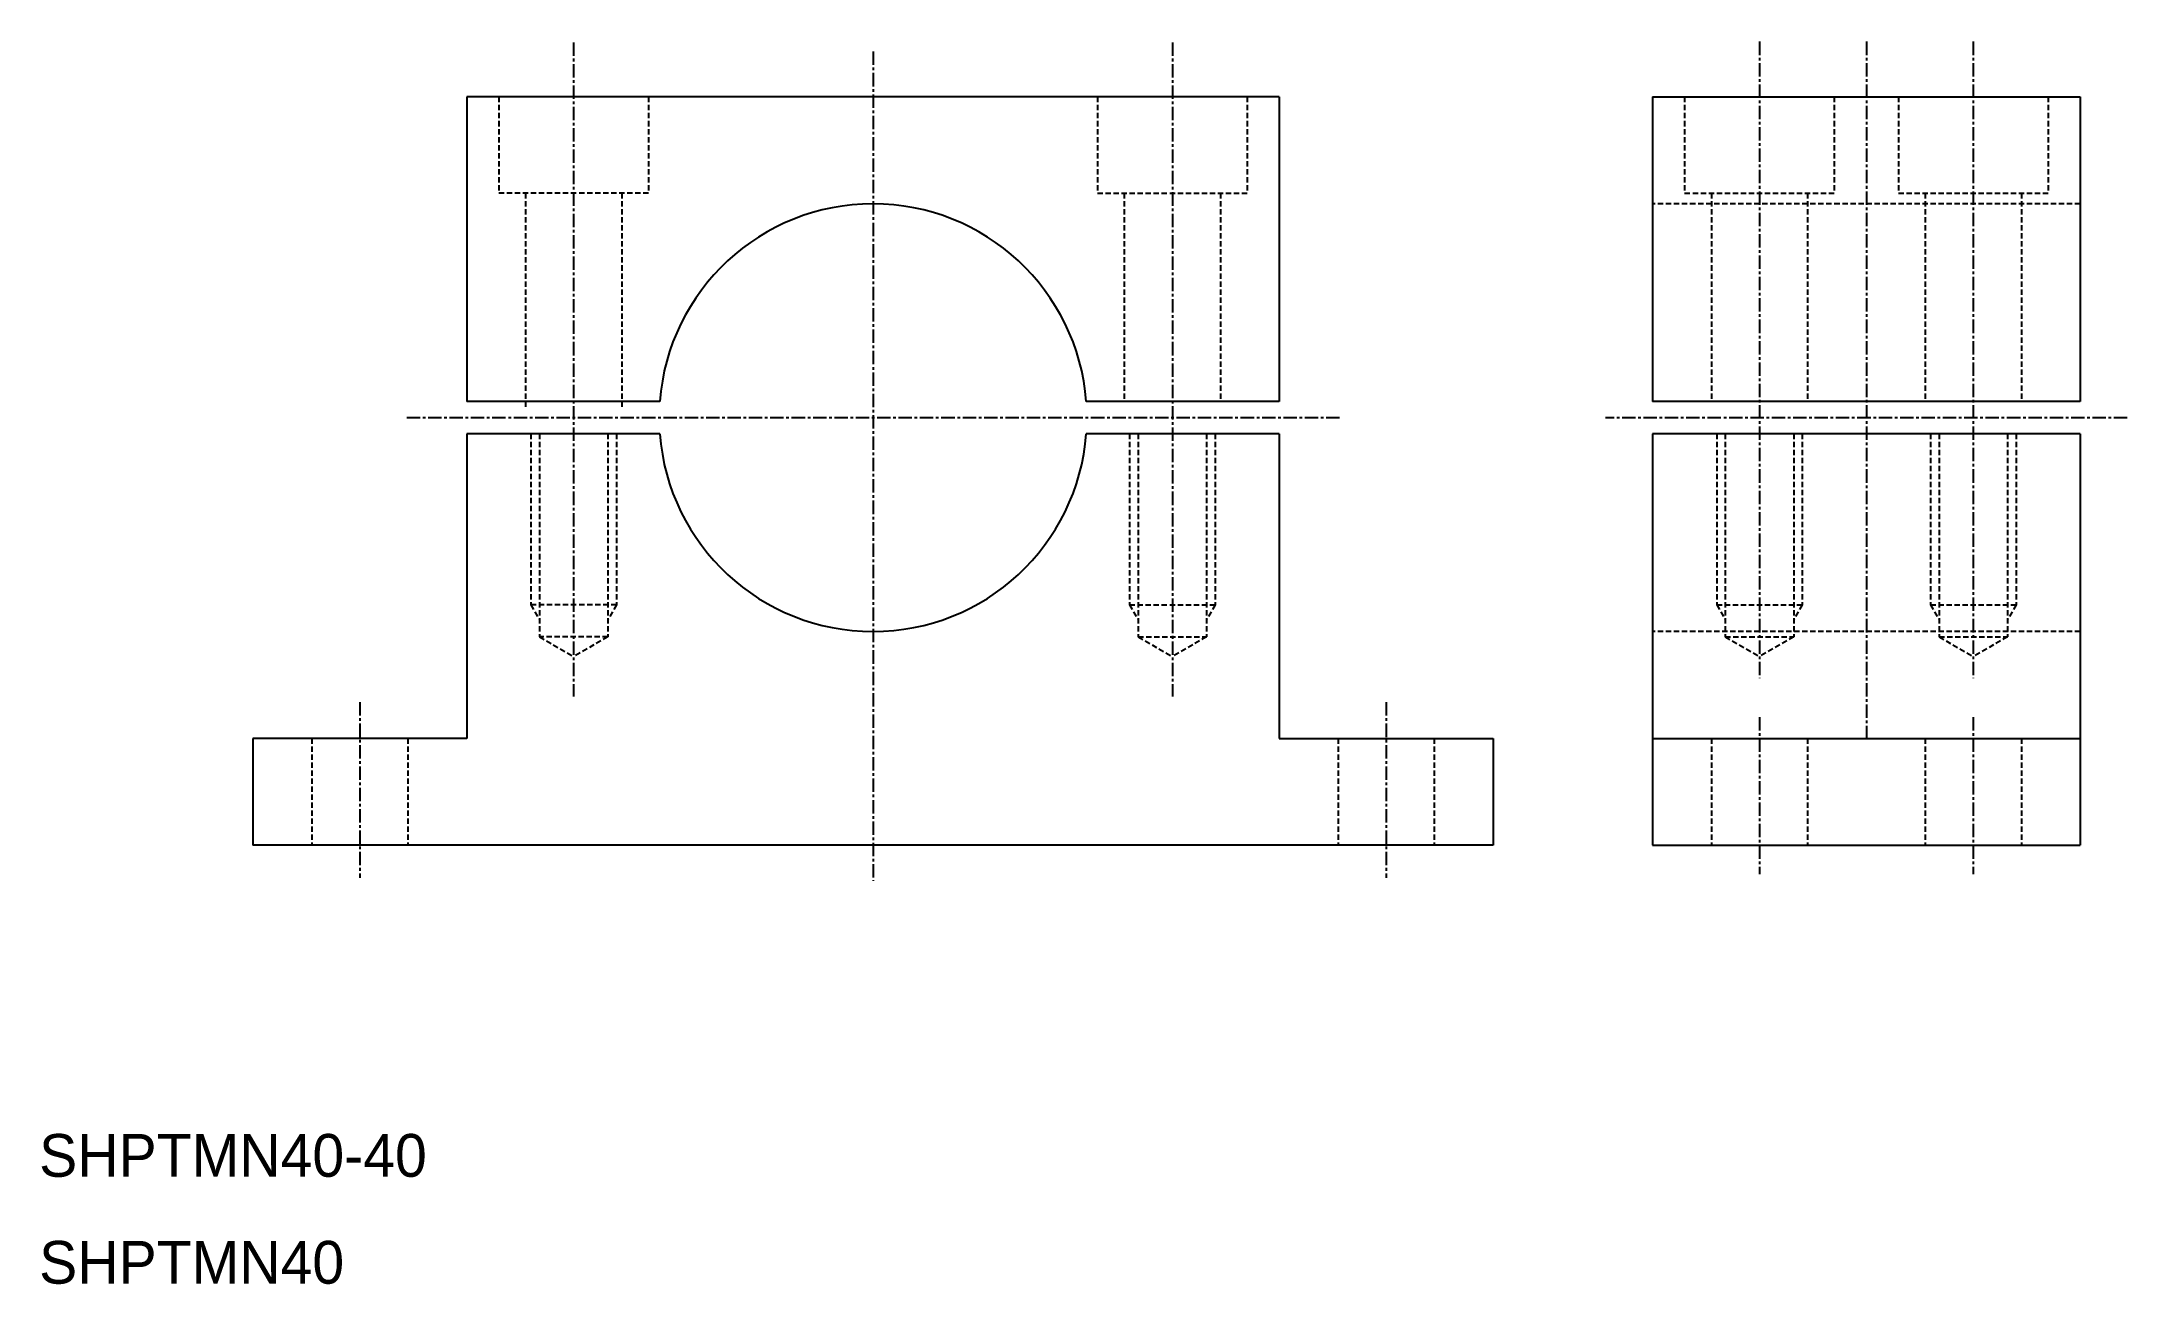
# Model space of a CAD drawing. Extents: x 10 to 205, y 10 to 126.
import ezdxf

# ---------------------------------------------------------------- set-up
doc = ezdxf.new("R2010")
doc.units = 0
doc.linetypes.add('CENTER', pattern=[2, 1.25, -0.25, 0.25, -0.25])
doc.linetypes.add('DASHED', pattern=[0.75, 0.5, -0.25])
doc.layers.get('0').update_dxf_attribs({"linetype": 'CONTINUOUS'})
doc.layers.add('CENTER', color=1, linetype='CENTER')

msp = doc.modelspace()

# ---------------------------------------------------------------- linework, layer by layer
at = {"color": 7, "linetype": 'CONTINUOUS'}
for p, q in [((126, 121), (50, 121)), ((50, 121), (50, 92.5)), ((126, 121), (126, 92.5)), ((160.92, 121), (200.92, 121)), ((160.92, 121), (160.92, 92.5)), ((200.92, 121), (200.92, 92.5)), ((68.06, 92.5), (50, 92.5)), ((126, 92.5), (107.94, 92.5)), ((200.92, 92.5), (160.92, 92.5)), ((68.06, 89.5), (50, 89.5)), ((50, 89.5), (50, 61)), ((126, 89.5), (107.94, 89.5)), ((126, 89.5), (126, 61)), ((200.92, 89.5), (160.92, 89.5)), ((160.92, 89.5), (160.92, 51)), ((200.92, 89.5), (200.92, 51)), ((50, 61), (30, 61)), ((30, 61), (30, 51)), ((126, 61), (146, 61)), ((146, 61), (146, 51)), ((160.92, 61), (200.92, 61)), ((146, 51), (30, 51)), ((88, 51), (88, 51)), ((117, 51), (117, 51)), ((160.92, 51), (200.92, 51))]:
    msp.add_line(p, q, dxfattribs=at)
at = {"color": 3, "linetype": 'DASHED'}
for p, q in [((53, 121), (53, 112)), ((67, 121), (67, 112)), ((109, 121), (109, 112)), ((123, 121), (123, 112)), ((163.92, 121), (163.92, 112)), ((177.92, 121), (177.92, 112)), ((183.92, 121), (183.92, 112)), ((197.92, 121), (197.92, 112)), ((67, 112), (53, 112)), ((55.5, 112), (55.5, 92)), ((64.5, 112), (64.5, 92)), ((109, 112), (123, 112)), ((111.5, 112), (111.5, 92.5)), ((120.5, 112), (120.5, 92.5)), ((163.92, 112), (177.92, 112)), ((166.42, 112), (166.42, 92.5)), ((175.42, 112), (175.42, 92.5)), ((183.92, 112), (197.92, 112)), ((186.42, 112), (186.42, 92.5)), ((195.42, 112), (195.42, 92.5)), ((200.92, 111), (160.92, 111)), ((56, 89.5), (56, 73.5)), ((56.8, 89.5), (56.8, 70.5)), ((63.2, 89.5), (63.2, 70.5)), ((64, 89.5), (64, 73.5)), ((112, 89.5), (112, 73.5)), ((112.8, 89.5), (112.8, 70.5)), ((119.2, 89.5), (119.2, 70.5)), ((120, 89.5), (120, 73.5)), ((166.92, 89.5), (166.92, 73.5)), ((167.72, 89.5), (167.72, 70.5)), ((174.12, 89.5), (174.12, 70.5)), ((174.92, 89.5), (174.92, 73.5)), ((186.92, 89.5), (186.92, 73.5)), ((187.72, 89.5), (187.72, 70.5)), ((194.12, 89.5), (194.12, 70.5)), ((194.92, 89.5), (194.92, 73.5)), ((56, 73.5), (56.8, 72.11)), ((64, 73.5), (56, 73.5)), ((64, 73.5), (63.2, 72.11)), ((112, 73.5), (120, 73.5)), ((112, 73.5), (112.8, 72.11)), ((120, 73.5), (119.2, 72.11)), ((166.92, 73.5), (174.92, 73.5)), ((166.92, 73.5), (167.72, 72.11)), ((174.92, 73.5), (174.12, 72.11)), ((186.92, 73.5), (194.92, 73.5)), ((186.92, 73.5), (187.72, 72.11)), ((194.92, 73.5), (194.12, 72.11)), ((63.2, 70.5), (56.8, 70.5)), ((56.8, 70.5), (60, 68.65)), ((63.2, 70.5), (60, 68.65)), ((112.8, 70.5), (116, 68.65)), ((112.8, 70.5), (119.2, 70.5)), ((119.2, 70.5), (116, 68.65)), ((200.92, 71), (160.92, 71)), ((167.72, 70.5), (170.92, 68.65)), ((167.72, 70.5), (174.12, 70.5)), ((174.12, 70.5), (170.92, 68.65)), ((187.72, 70.5), (194.12, 70.5)), ((187.72, 70.5), (190.92, 68.65)), ((194.12, 70.5), (190.92, 68.65)), ((35.5, 61), (35.5, 51)), ((44.5, 61), (44.5, 51)), ((131.5, 61), (131.5, 51)), ((140.5, 61), (140.5, 51)), ((166.42, 61), (166.42, 51)), ((175.42, 61), (175.42, 51)), ((186.42, 61), (186.42, 51)), ((195.42, 61), (195.42, 51))]:
    msp.add_line(p, q, dxfattribs=at)
at = {"color": 7, "linetype": 'CONTINUOUS'}
for start, end in [(4.3012, 175.6988), (184.3012, 355.6988)]:
    msp.add_arc((88, 91), 20, start, end, dxfattribs=at)
at = {"layer": 'CENTER', "color": 1, "linetype": 'CENTER'}
for p, q in [((60, 126.08), (60, 64.91)), ((88, 125.24), (88, 47.69)), ((116, 126.08), (116, 64.91)), ((170.92, 126.17), (170.92, 66.65)), ((180.92, 126.17), (180.92, 61)), ((190.92, 126.17), (190.92, 66.65)), ((131.64, 91), (44.36, 91)), ((205.32, 91), (156.52, 91)), ((40, 64.38), (40, 47.95)), ((136, 64.38), (136, 47.95)), ((170.92, 63), (170.92, 48.31)), ((190.92, 63), (190.92, 48.31))]:
    msp.add_line(p, q, dxfattribs=at)

# ---------------------------------------------------------------- texts
at = {"color": 7, "linetype": 'CONTINUOUS'}
for s, p in [('SHPTMN40-40', (10, 20)), ('SHPTMN40', (10, 10))]:
    msp.add_text(s, height=4, dxfattribs=at).set_placement(p)

doc.saveas('drawing.dxf')
